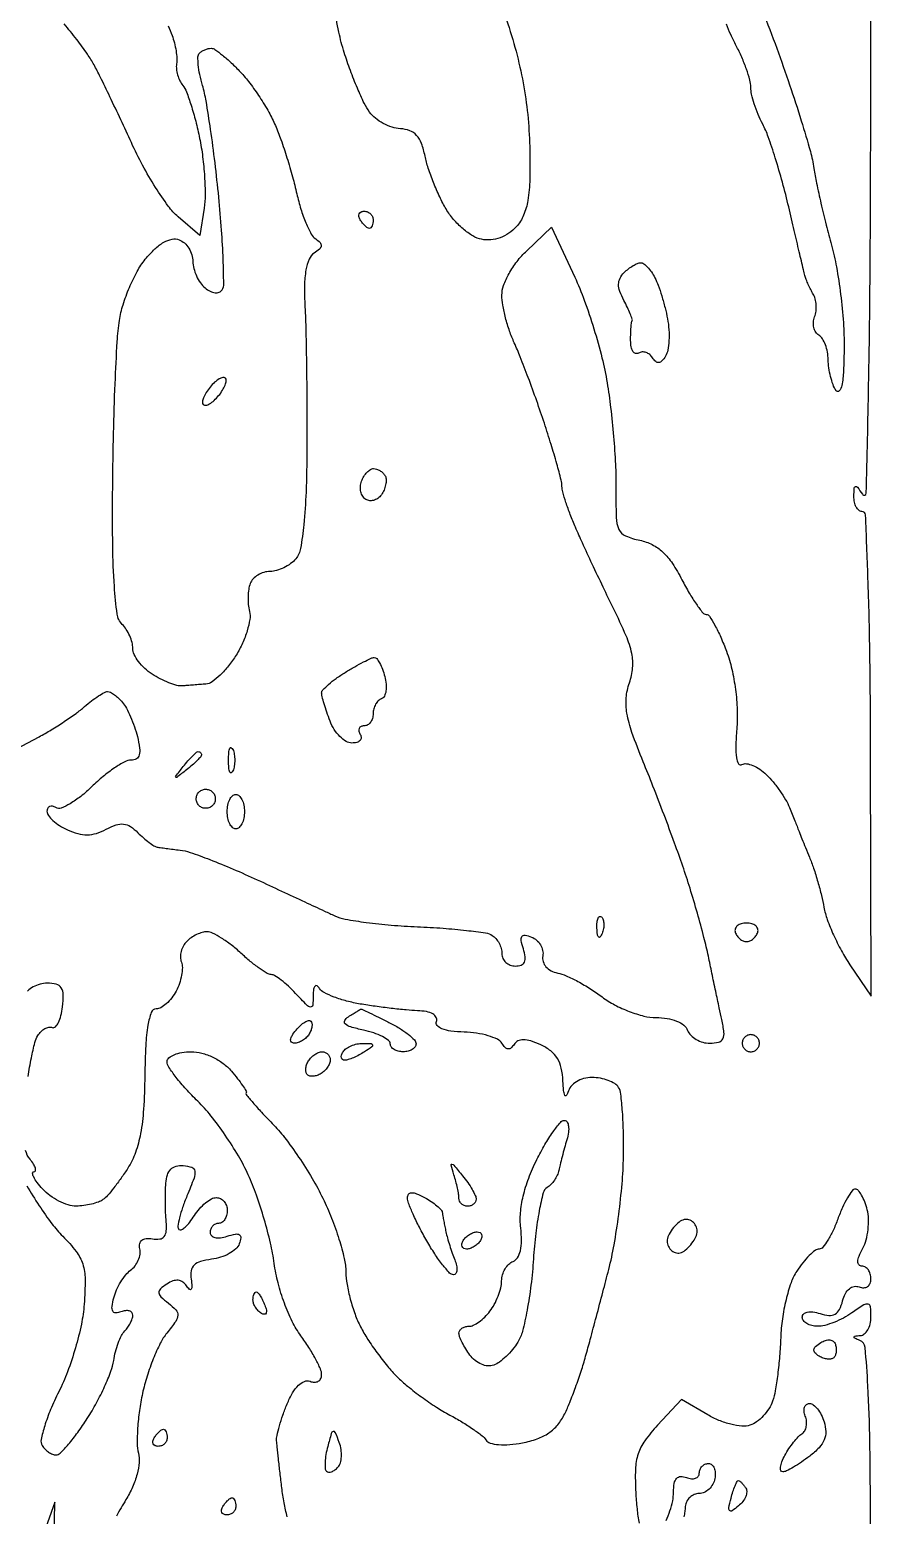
# Model space of a CAD drawing. Extents: x 0 to 102, y 0 to 135.
# Drawn here: x 93.23 to 101.52, y 96.1 to 110.76 of the extents above; entities that cross this region are included whole.
import ezdxf

# ---------------------------------------------------------------- set-up
doc = ezdxf.new("R2010")
doc.units = 0
doc.header["$MEASUREMENT"] = 0

msp = doc.modelspace()

# ---------------------------------------------------------------- linework, layer by layer
for points in [[(30.835569, 68.0607, 0.000004), (30.856286, 64.932268, 0.000002), (30.883525, 60.825814, 0.000002), (30.912326, 56.488502, 0.000002), (30.938318, 52.5789, -0.000116)], [(93.041144, 103.632048), (93.320549, 103.781574, 0.013496), (93.439892, 103.849647, 0.010142), (93.567515, 103.930666, 0.010272), (93.684528, 104.011835, 0.023123), (93.768929, 104.07915, -0.015755), (93.837898, 104.135839, -0.019774), (93.90539, 104.18371, -0.018302), (93.964007, 104.218909, -0.126719), (93.996193, 104.2272, -0.122531), (94.024524, 104.220152, -0.034974), (94.063256, 104.195997, -0.032956), (94.104606, 104.161631, -0.0297), (94.14264, 104.120977, -0.05181), (94.180547, 104.064262, -0.019323), (94.222019, 103.977755, -0.018903), (94.260288, 103.879258, -0.021723), (94.28907, 103.782577, -0.024545), (94.311406, 103.670564, -0.102265), (94.307568, 103.602198, -0.195844), (94.279254, 103.564695, -0.135142), (94.227332, 103.5504, 0.124475), (94.164541, 103.534522, 0.024479), (94.064231, 103.473806, 0.02458), (93.951531, 103.389474, 0.020644), (93.840622, 103.289653, -0.025209), (93.732071, 103.193731, -0.03646), (93.626486, 103.121433, -0.040157), (93.53679, 103.078409, -0.23429), (93.486162, 103.083146, 0.080844), (93.452621, 103.097021, 0.159199), (93.42418, 103.094602, 0.183556), (93.405295, 103.07652, 0.111473), (93.3984, 103.045979, 0.161248), (93.412118, 103.004548, 0.048171), (93.457385, 102.954548, 0.042791), (93.522347, 102.90483, 0.035062), (93.599199, 102.863083, 0.041883), (93.703173, 102.825857, 0.06896), (93.795706, 102.814474, 0.071241), (93.885709, 102.828773, 0.047938), (93.981896, 102.868942, -0.038752), (94.080075, 102.912073, -0.111318), (94.153585, 102.920545, -0.12061), (94.220082, 102.896494, -0.049615), (94.29474, 102.835345, 0.016245), (94.349083, 102.784423, 0.018828), (94.404084, 102.739694, 0.018166), (94.452996, 102.705596, 0.096943), (94.483093, 102.693603, 0.011573), (94.515526, 102.688277, 0.002329), (94.573478, 102.680408, 0.002459), (94.641005, 102.671897, 0.002295), (94.710174, 102.663846, -0.056224), (94.808786, 102.64142, -0.008015), (95.003826, 102.569788, -0.009033), (95.232582, 102.476807, -0.007593), (95.471574, 102.370275, -0.00012), (95.710699, 102.259231, -0.000137), (95.939875, 102.152664, -0.000124), (96.134548, 102.062018, -0.00076), (96.234855, 102.015096, 0.065983), (96.33857, 101.982182, 0.01108), (96.545022, 101.95027, 0.011961), (96.790919, 101.92379, 0.010365), (97.049838, 101.907554, -0.007814), (97.303172, 101.892965, -0.010503), (97.53201, 101.871354, -0.00785), (97.721354, 101.846434, -0.102105), (97.787734, 101.822198, -0.080443), (97.823885, 101.790865, -0.053427), (97.854451, 101.745154, -0.052465), (97.875201, 101.692868, -0.068348), (97.8822, 101.641907, 0.107965), (97.892361, 101.595397, 0.099627), (97.921152, 101.55581, 0.095614), (97.964178, 101.529267, 0.090775), (98.014801, 101.52, 0.088594), (98.071873, 101.530192, 0.197245), (98.103796, 101.559514, 0.144935), (98.111533, 101.610538, 0.042515), (98.093869, 101.688668, -0.026113), (98.07205, 101.772329, -0.203716), (98.079842, 101.81096, -0.293858), (98.110107, 101.823692, -0.048285), (98.174266, 101.805942, -0.088503), (98.22372, 101.776099, -0.078638), (98.262201, 101.729884, -0.079886), (98.284082, 101.674774, -0.096374), (98.285548, 101.619191, 0.114838), (98.289078, 101.563141, 0.106698), (98.316909, 101.512696, 0.094618), (98.366509, 101.473772, 0.071374), (98.4321, 101.450998, -0.05677), (98.51531, 101.424792, -0.018681), (98.630706, 101.368211, -0.018336), (98.755082, 101.295354, -0.019772), (98.870605, 101.215281, 0.039605), (98.9934, 101.137183, 0.03066), (99.137806, 101.071653, 0.031448), (99.281751, 101.026837, 0.05981), (99.40201, 101.0124, -0.040535), (99.510785, 101.003567, -0.056459), (99.604714, 100.97708, -0.068214), (99.674941, 100.93651, -0.136923), (99.712806, 100.8855, 0.103396), (99.744081, 100.836972, 0.066728), (99.797139, 100.795877, 0.062922), (99.86288, 100.768076, 0.068708), (99.931514, 100.7586, 0.059809), (100.017783, 100.768956, 0.218489), (100.059936, 100.802296, 0.148698), (100.071332, 100.866308, 0.024622), (100.050104, 100.99125, -0.001499), (100.02478, 101.107483, -0.000558), (99.989851, 101.271027, -0.000553), (99.952162, 101.449437, -0.000668), (99.917194, 101.616983, 0.012218), (99.873931, 101.802719, 0.005784), (99.809557, 102.040067, 0.005728), (99.736448, 102.286975, 0.008064), (99.665202, 102.505283, 0.004971), (99.584108, 102.73342, 0.002699), (99.480145, 103.012268, 0.002688), (99.371305, 103.294854, 0.004253), (99.274649, 103.535779, -0.011916), (99.164381, 103.823313, -0.042506), (99.114251, 104.013741, -0.064091), (99.107531, 104.164859, -0.063048), (99.139165, 104.313641, 0.061756), (99.171017, 104.461574, 0.074992), (99.162381, 104.602992, 0.049133), (99.106756, 104.777317, 0.012477), (98.982249, 105.047362, -0.00262), (98.880036, 105.25803, -0.002126), (98.77258, 105.484963, -0.002147), (98.675309, 105.695011, -0.005576), (98.607584, 105.847386, -0.010265), (98.556593, 105.972657, -0.011993), (98.513523, 106.093628, -0.011005), (98.481952, 106.197132, -0.068618), (98.4744, 106.251904, 0.063284), (98.466606, 106.313237, 0.004871), (98.423407, 106.473982, 0.006614), (98.367294, 106.66515, 0.004997), (98.300807, 106.873619, 0.005152), (98.225362, 107.094582, 0.004542), (98.142221, 107.323473, 0.004566), (98.063493, 107.5285, 0.013751), (98.004707, 107.666286, -0.02475), (97.957798, 107.783299, -0.019283), (97.918187, 107.914497, -0.019661), (97.890762, 108.039875, -0.044035), (97.8822, 108.136908, -0.088264), (97.899238, 108.232674, -0.039189), (97.952966, 108.349676, -0.036732), (98.031815, 108.469436, -0.037801), (98.126652, 108.575144), (98.371104, 108.809344), (98.60012, 108.316022, -0.021673), (98.694452, 108.087371, -0.012648), (98.788498, 107.80608, -0.012632), (98.868557, 107.519148, -0.020855), (98.91981, 107.2728, -0.012001), (98.95424, 107.02746, -0.007921), (98.982553, 106.744067, -0.007973), (99.001332, 106.467479, -0.015272), (99.006071, 106.245059, 0.009299), (99.008873, 105.945543, 0.098941), (99.035958, 105.827311, 0.188107), (99.101653, 105.762776, 0.051853), (99.242511, 105.719048, -0.069143), (99.363611, 105.676828, -0.070132), (99.467963, 105.603339, -0.057597), (99.56316, 105.490805, -0.028838), (99.657403, 105.329738, 0.014041), (99.728777, 105.199034, 0.020645), (99.799302, 105.088809, 0.016715), (99.862421, 105.004719, 0.227158), (99.896071, 104.9886, -0.25456), (99.927914, 104.971265, -0.018121), (99.981404, 104.881521, -0.021998), (100.03935, 104.763756, -0.014588), (100.095806, 104.624076, -0.032147), (100.148286, 104.448632, -0.023698), (100.184401, 104.249033, -0.023555), (100.201668, 104.045196, -0.030139), (100.197364, 103.856886, 0.014067), (100.188066, 103.687952, 0.043062), (100.19485, 103.573544, 0.098901), (100.215863, 103.514599, 0.418309), (100.248615, 103.506626, -0.175007), (100.292362, 103.515816, -0.06332), (100.354547, 103.49888, -0.05314), (100.42392, 103.461111, -0.041643), (100.49016, 103.406666, -0.027557), (100.555279, 103.335987, -0.018967), (100.621336, 103.249355, -0.01917), (100.678701, 103.160871, -0.036555), (100.716599, 103.0851, -0.001397), (100.744336, 103.017216, -0.001677), (100.770045, 102.953177, -0.001435), (100.79137, 102.899084, -0.011159), (100.800682, 102.8736, 0.012812), (100.810766, 102.846286, 0.000999), (100.839702, 102.774107, 0.001363), (100.87463, 102.688157, 0.001041), (100.913299, 102.594301, -0.017438), (100.954226, 102.484911, -0.010159), (100.996014, 102.35116, -0.010149), (101.03247, 102.215329, -0.016884), (101.056956, 102.099394, 0.043068), (101.089123, 101.978703, 0.019349), (101.150826, 101.826539, 0.018988), (101.228851, 101.669809, 0.024516), (101.31271, 101.532693), (101.523027, 101.2239), (101.517026, 103.61385, 0.002662), (101.509344, 104.594241, 0.005714), (101.490755, 105.350113, 0.001528), (101.466536, 105.969647, 0.401928), (101.430913, 106.0038, -0.179656), (101.40044, 106.015114, -0.092903), (101.374714, 106.04729, -0.072486), (101.357522, 106.095204, -0.052178), (101.352095, 106.15185, -0.011938), (101.354798, 106.234666, -0.327416), (101.367881, 106.250539, -0.309569), (101.387733, 106.243253, -0.011213), (101.4354, 106.173, 0.73846), (101.474377, 106.184001, 0.001193), (101.496801, 107.242855, 0.003415), (101.513347, 108.626521, 0.001211), (101.518705, 110.606462, 0.000494), (101.516623, 113.562432, 0.008424)], [(31.042661, 24.1956, 0.000001), (31.037549, 23.023692, 0.000001), (31.032419, 21.846099, 0.000001), (31.02793, 20.814404, 0.000005)], [(97.927037, 110.8531, -0.01837), (98.021665, 110.542372, -0.019337), (98.091413, 110.230779, -0.019552), (98.136258, 109.918082, -0.019781), (98.156317, 109.604048, -0.010565), (98.157324, 109.279793, -0.036707), (98.138203, 109.071189, -0.057942), (98.096175, 108.925329, -0.085021), (98.024753, 108.812897, -0.058073), (97.95035, 108.747743, -0.063408), (97.86504, 108.703703, -0.065506), (97.773959, 108.683423, -0.069396), (97.682568, 108.688025, -0.088829), (97.596588, 108.720986, -0.041021), (97.499137, 108.791335, -0.038922), (97.406112, 108.884299, -0.043618), (97.332484, 108.98727, -0.023232), (97.269355, 109.106454, -0.015387), (97.207633, 109.248511, -0.0155), (97.156092, 109.390537, -0.028881), (97.124703, 109.508832, 0.037521), (97.089374, 109.633271, 0.096099), (97.041175, 109.713089, 0.119517), (96.973882, 109.758933, 0.077373), (96.881213, 109.778267, -0.066407), (96.800013, 109.793368, -0.045053), (96.713502, 109.830612, -0.045017), (96.634965, 109.882806, -0.06582), (96.577671, 109.942748, -0.045511), (96.525227, 110.030155, -0.01194), (96.457709, 110.179112, -0.012026), (96.388674, 110.353142, -0.012058), (96.328152, 110.530136, -0.024358), (96.275171, 110.732011, -0.013384), (96.229125, 110.983364, -0.013315)], [(100.451507, 110.943313, -0.006094), (100.591704, 110.5722, -0.005778), (100.718652, 110.210399, -0.0064), (100.832787, 109.857859, -0.005974), (100.922667, 109.554844, -0.032641), (100.958472, 109.3878, 0.014003), (100.984025, 109.242339, 0.005498), (101.027047, 109.043319, 0.005437), (101.078304, 108.829013, 0.006753), (101.130825, 108.630897, -0.024372), (101.179966, 108.415112, -0.013041), (101.220589, 108.144683, -0.012955), (101.247746, 107.865904, -0.019721), (101.25547, 107.622783, -0.009051), (101.249451, 107.389305, -0.035317), (101.232965, 107.245932, -0.135705), (101.206958, 107.192754, -0.499399), (101.17543, 107.195286, -0.052909), (101.146231, 107.25443, -0.026331), (101.121488, 107.334353, -0.0258), (101.104343, 107.420712, -0.034365), (101.098295, 107.500457, 0.044257), (101.091111, 107.575505, 0.044845), (101.070835, 107.647772, 0.048841), (101.041405, 107.707058, 0.115219), (101.006633, 107.741665, -0.116414), (100.975773, 107.772521, -0.08181), (100.957011, 107.818114, -0.075201), (100.952917, 107.871157, -0.073459), (100.964607, 107.923492, 0.059907), (100.978573, 107.978943, 0.04629), (100.980728, 108.041285, 0.047466), (100.971561, 108.100802, 0.077928), (100.951603, 108.147584, -0.019362), (100.926552, 108.191333, -0.014108), (100.902013, 108.24173, -0.014293), (100.881433, 108.290912, -0.030206), (100.868931, 108.3303, -0.003557), (100.854926, 108.38757, -0.000204), (100.813183, 108.564008, -0.000311), (100.763708, 108.774096, -0.000228), (100.709101, 109.0071, 0.009265), (100.64745, 109.250292, 0.009234), (100.576768, 109.491304, 0.009114), (100.507333, 109.69946, 0.035486), (100.453099, 109.823853, -0.022347), (100.408122, 109.92004, -0.02007), (100.370115, 110.023333, -0.020546), (100.343558, 110.118787, -0.057631), (100.3356, 110.187604, 0.065678), (100.326177, 110.25903, 0.019028), (100.293214, 110.365445, 0.01878), (100.246537, 110.48368, 0.019028), (100.191306, 110.597551, -0.016036), (100.137584, 110.706644, -0.020477), (100.095545, 110.810516, -0.018862)], [(94.593041, 110.792782, -0.013805), (94.630967, 110.6991, -0.027137), (94.653772, 110.626101, -0.022794), (94.670112, 110.546695, -0.023407), (94.678331, 110.472669, -0.056902), (94.675593, 110.417874, 0.069328), (94.674331, 110.367714, 0.042317), (94.685994, 110.309535, 0.041629), (94.707758, 110.252689, 0.056976), (94.736969, 110.206374, -0.079039), (94.773013, 110.14324, -0.013422), (94.818625, 110.011864, -0.014364), (94.864027, 109.853141, -0.012351), (94.902794, 109.6839, -0.01884), (94.932611, 109.502374, -0.015458), (94.951099, 109.30671, -0.015736), (94.956864, 109.12567, -0.039309), (94.946533, 108.99385), (94.904315, 108.7268), (94.692304, 108.90925, -0.05739), (94.59407, 109.015643, -0.016886), (94.468967, 109.199638, -0.016716), (94.341225, 109.417696, -0.01724), (94.229728, 109.6416, 0.002398), (94.125219, 109.868075, 0.002388), (94.018409, 110.093831, 0.002338), (93.923216, 110.29021, 0.009382), (93.862202, 110.408909, 0.02954), (93.79694, 110.514728, 0.010375), (93.691378, 110.658767, 0.01026), (93.568476, 110.812719, 0.011834)], [(95.767108, 96.086583, -0.018101), (95.735679, 96.226829, -0.01622), (95.71313, 96.374199, -0.00102), (95.695781, 96.521365, -0.001197), (95.679952, 96.66096, -0.001052), (95.667104, 96.778996, -0.007394), (95.661819, 96.836588, -0.073777), (95.665602, 96.890131, -0.014724), (95.689124, 96.983303, -0.015278), (95.723323, 97.091072, -0.013715), (95.765191, 97.20055, -0.032725), (95.818922, 97.309511, -0.066776), (95.877054, 97.384894, -0.099086), (95.935502, 97.423439, -0.190218), (95.990791, 97.423967, 0.086104), (96.034628, 97.415326, 0.133214), (96.071875, 97.424521, 0.149332), (96.096582, 97.450132, 0.118286), (96.1056, 97.487719, 0.103225), (96.093416, 97.546109, 0.019215), (96.045522, 97.64529, 0.019857), (95.979376, 97.758702, 0.016983), (95.901079, 97.87274, -0.044813), (95.815678, 98.01327, -0.025951), (95.737803, 98.195121, -0.025148), (95.675757, 98.393981, -0.029815), (95.638102, 98.587126, 0.024351), (95.601595, 98.785921, 0.013644), (95.538976, 99.023608, 0.013589), (95.462435, 99.260869, 0.021499), (95.382738, 99.459118, 0.026396), (95.285416, 99.646972, 0.01745), (95.155102, 99.852227, 0.017578), (95.014046, 100.043379, 0.032295), (94.884315, 100.186765, -0.015355), (94.768848, 100.306009, -0.02013), (94.67137, 100.422128, -0.018064), (94.599002, 100.523076, -0.147517), (94.5828, 100.576796, -0.221148), (94.600101, 100.614, -0.077155), (94.651831, 100.645446, -0.058668), (94.727815, 100.666885, -0.039471), (94.817798, 100.674, -0.062725), (94.923681, 100.660665, -0.048928), (95.032764, 100.62105, -0.048214), (95.133785, 100.560154, -0.056024), (95.21578, 100.48365, -0.0108), (95.276908, 100.409055, -0.017324), (95.325396, 100.342588, -0.011475), (95.36123, 100.287008, -0.320768), (95.360071, 100.27074, 0.358597), (95.360017, 100.254138, 0.005147), (95.428051, 100.17265, 0.011418), (95.513128, 100.077352, 0.006949), (95.61774, 99.968497, -0.031169), (95.739595, 99.828748, -0.015052), (95.878499, 99.636094, -0.014863), (96.011698, 99.425914, -0.020646), (96.117352, 99.229657, -0.019623), (96.20307, 99.034214, -0.017923), (96.276062, 98.826706, -0.018263), (96.327809, 98.636683, -0.054088), (96.34414, 98.502683, 0.040177), (96.35561, 98.380397, 0.021953), (96.388169, 98.233227, 0.021747), (96.434636, 98.085684, 0.032174), (96.489056, 97.96147, 0.024118), (96.558916, 97.840993, 0.0144), (96.652818, 97.704471, 0.0144), (96.754418, 97.573588, 0.024129), (96.848012, 97.470497, 0.025189), (96.953079, 97.375515, 0.013792), (97.090552, 97.269462, 0.013716), (97.236446, 97.169206, 0.021239), (97.368145, 97.091658, -0.013222), (97.487952, 97.023673, -0.015475), (97.597741, 96.952753, -0.014503), (97.686313, 96.887701, -0.085605), (97.724886, 96.845245, 0.18628), (97.766228, 96.814737, 0.047511), (97.84974, 96.800191, 0.03998), (97.958861, 96.800455, 0.025783), (98.084225, 96.817341, 0.039236), (98.230352, 96.856821, 0.064783), (98.344092, 96.91484, 0.070821), (98.432236, 96.995726, 0.057943), (98.501454, 97.103444, 0.018353), (98.551098, 97.215001, 0.008299), (98.608282, 97.364479, 0.008204), (98.663485, 97.524399, 0.011112), (98.707741, 97.6707, 0.002027), (98.753196, 97.836571, 0.00083), (98.813627, 98.062142, 0.000821), (98.877724, 98.304597, 0.001051), (98.935908, 98.528068, 0.019796), (98.988078, 98.769258, 0.010883), (99.033714, 99.067841, 0.010834), (99.066902, 99.37327, 0.017027), (99.080756, 99.636832, 0.009652), (99.080561, 99.869783, 0.01275), (99.070877, 100.081807, 0.010176), (99.054812, 100.256909, 0.110885), (99.031831, 100.323415, 0.116711), (98.994646, 100.360559, 0.049108), (98.930746, 100.391769, 0.045006), (98.85277, 100.413036, 0.044105), (98.77171, 100.4202, 0.061738), (98.688018, 100.409827, 0.077147), (98.616019, 100.379332, 0.086113), (98.562619, 100.331887, 0.10462), (98.532717, 100.27215, -0.110078), (98.517322, 100.242206, -0.560348), (98.50251, 100.244367, -0.078017), (98.490291, 100.29248, -0.013865), (98.484214, 100.38547, 0.044548), (98.467987, 100.512994, 0.083695), (98.429317, 100.609084, 0.090039), (98.363585, 100.682653, 0.058687), (98.265921, 100.74183, 0.027015), (98.16673, 100.780704, 0.075718), (98.093356, 100.793174, 0.119389), (98.039843, 100.781182, 0.140697), (98.001546, 100.746378, -0.071433), (97.972722, 100.711891, -0.209593), (97.943969, 100.702401, -0.180506), (97.91438, 100.716753, -0.052162), (97.882803, 100.757624, 0.145385), (97.83817, 100.797445, 0.037913), (97.747394, 100.832022, 0.035253), (97.633317, 100.857254, 0.029723), (97.510089, 100.868097, -0.023034), (97.380319, 100.877769, -0.062992), (97.29128, 100.900151, -0.123371), (97.244756, 100.933197, -0.275173), (97.237652, 100.974421, 0.22119), (97.234936, 101.01374, 0.139781), (97.201947, 101.046947, 0.082005), (97.138212, 101.070017, 0.037367), (97.049891, 101.079678, -0.014506), (96.939971, 101.086642, -0.005965), (96.791445, 101.102174, -0.005896), (96.63235, 101.122638, -0.007529), (96.4863, 101.145424, -0.022199), (96.352191, 101.174601, -0.02649), (96.229047, 101.214262, -0.026765), (96.130713, 101.257947, -0.130482), (96.085745, 101.298277, 0.091702), (96.060386, 101.324793, 0.380222), (96.040139, 101.322723, 0.157424), (96.026281, 101.292502, 0.027447), (96.022295, 101.229098, -0.021738), (96.017329, 101.132504, -0.421927), (95.996259, 101.115554, -0.17066), (95.959783, 101.133588, -0.005886), (95.848504, 101.250248, 0.018405), (95.777407, 101.321142, 0.023246), (95.706425, 101.381012, 0.022271), (95.643842, 101.42472, 0.142229), (95.607058, 101.4354, -0.139572), (95.568114, 101.446487, -0.015964), (95.491324, 101.497528, -0.018282), (95.40233, 101.565903, -0.013934), (95.309895, 101.6469, 0.021118), (95.214776, 101.727864, 0.024561), (95.117694, 101.796272, 0.024643), (95.031088, 101.845337, 0.117073), (94.976061, 101.8584, 0.071868), (94.928731, 101.851562, 0.038788), (94.873587, 101.83052, 0.03767), (94.819631, 101.799817, 0.048221), (94.775531, 101.763491, 0.072702), (94.742389, 101.719001, 0.060905), (94.720899, 101.664155, 0.062883), (94.71374, 101.607719, 0.092005), (94.722826, 101.558602, -0.096538), (94.732419, 101.504, -0.040284), (94.724992, 101.429284, -0.037916), (94.703823, 101.348207, -0.040073), (94.670938, 101.272811, -0.041857), (94.627338, 101.205541, -0.045766), (94.574296, 101.148627, -0.050825), (94.520175, 101.109367, -0.132117), (94.474073, 101.09694, 0.317673), (94.426365, 101.063185, 0.04318), (94.393905, 100.937917, 0.029301), (94.372061, 100.737666, 0.009188), (94.362497, 100.436008, -0.012305), (94.350032, 100.107515, -0.029844), (94.320458, 99.866721, -0.040044), (94.270589, 99.680698, -0.056462), (94.195251, 99.526618, -0.0121), (94.128241, 99.426918, -0.012946), (94.057926, 99.332844, -0.012584), (93.993524, 99.255276, -0.057548), (93.950254, 99.215945, -0.06912), (93.904705, 99.191956, -0.027678), (93.837062, 99.171668, -0.026745), (93.760669, 99.157564, -0.030455), (93.686462, 99.152495, -0.077497), (93.607465, 99.164223, -0.042065), (93.516307, 99.201283, -0.040649), (93.42777, 99.255745, -0.050669), (93.3561, 99.3204, -0.020177), (93.301876, 99.385406, -0.044601), (93.267276, 99.439898, -0.090703), (93.256368, 99.475712, -0.448239), (93.268747, 99.4896, 0.320047), (93.284304, 99.500695, 0.157708), (93.284789, 99.52624, 0.070087), (93.266185, 99.566401, 0.029751), (93.231, 99.614331, -0.110398), (93.187596, 99.699186, -0.044643)], [(93.211656, 100.43026, -0.011972), (93.244846, 100.613738, -0.010609), (93.279545, 100.765961, -0.077212), (93.3086, 100.834786, -0.059191), (93.339596, 100.873764, -0.067913), (93.37758, 100.902348, -0.078527), (93.41646, 100.916663, -0.140186), (93.450159, 100.913876, 0.293534), (93.480885, 100.920423, 0.081946), (93.511091, 100.962176, 0.055354), (93.536387, 101.031013, 0.031764), (93.552069, 101.11815, 0.03055), (93.55854, 101.239027, 0.14276), (93.538732, 101.305115, 0.189609), (93.49029, 101.339786, 0.06169), (93.401364, 101.3508, 0.065949), (93.329876, 101.34133, 0.062054), (93.261718, 101.313523, 0.066494), (93.207003, 101.272435, 0.107282)], [(93.199613, 99.353663, 0.015291), (93.321092, 99.156381, 0.01554), (93.446204, 98.978733, 0.035198), (93.55393, 98.85467, -0.031854), (93.685652, 98.705003, -0.08853), (93.750281, 98.581295, -0.07552), (93.773529, 98.431599, -0.018933), (93.764971, 98.183921, -0.033797), (93.737332, 97.987747, -0.018725), (93.678659, 97.753058, -0.018567), (93.600834, 97.517866, -0.02755), (93.513988, 97.319016, 0.017657), (93.433931, 97.145167, 0.024415), (93.375473, 96.983728, 0.022535), (93.340826, 96.850012, 0.19285), (93.351239, 96.790266, 0.055337), (93.378924, 96.754896, 0.049526), (93.414672, 96.724962, 0.052542), (93.452682, 96.704532, 0.097352), (93.486932, 96.6978, 0.200849), (93.529056, 96.715432, 0.017174), (93.609978, 96.803418, 0.020582), (93.701675, 96.919612, 0.014446), (93.795513, 97.05735, 0.018335), (93.885776, 97.210526, 0.017116), (93.966802, 97.37341, 0.017385), (94.028729, 97.522954, 0.054233), (94.055596, 97.6284, -0.027988), (94.072941, 97.715266, -0.026418), (94.100134, 97.801381, -0.027395), (94.132417, 97.874956, -0.077892), (94.165022, 97.92027, 0.041992), (94.195399, 97.956685, 0.035883), (94.221083, 97.999571, 0.03745), (94.23876, 98.042213, 0.079699), (94.2444, 98.077371, 0.18189), (94.234826, 98.102818, 0.147848), (94.209936, 98.118338, 0.101263), (94.171997, 98.120698, 0.056736), (94.127075, 98.109081, -0.086981), (94.075474, 98.099003, -0.288662), (94.047163, 98.116077, -0.153903), (94.039777, 98.161654, -0.026848), (94.057156, 98.24808, -0.041779), (94.08398, 98.324975, -0.032003), (94.125355, 98.403845, -0.032815), (94.174026, 98.47308, -0.063429), (94.222753, 98.519932, 0.07114), (94.265924, 98.562736, 0.060331), (94.298259, 98.618291, 0.06258), (94.315419, 98.677609, 0.093395), (94.313823, 98.731432, -0.097676), (94.312755, 98.781846, -0.185123), (94.33333, 98.816195, -0.150173), (94.375665, 98.832465, -0.059243), (94.438675, 98.82934, 0.073339), (94.509905, 98.827809, 0.195644), (94.553399, 98.852214, 0.151397), (94.574281, 98.905649, 0.039878), (94.573567, 98.99854, -0.011942), (94.567966, 99.086616, -0.007326), (94.565368, 99.190601, -0.007343), (94.565817, 99.29365, -0.012981), (94.569643, 99.378592, -0.059387), (94.585148, 99.459392, -0.118142), (94.618646, 99.514843, -0.132695), (94.670599, 99.545166, -0.085121), (94.740522, 99.551804, -0.061467), (94.825694, 99.534719, -0.289234), (94.855913, 99.497877, -0.121134), (94.847702, 99.428168, -0.009361), (94.777866, 99.251817, 0.016217), (94.734752, 99.138427, 0.023916), (94.705009, 99.036183, 0.021016), (94.688762, 98.953157, 0.238529), (94.698882, 98.922318, 0.328293), (94.72249, 98.918726, 0.061567), (94.760668, 98.945206, 0.044949), (94.805623, 98.99331, 0.025878), (94.851089, 99.058362, -0.039592), (94.901362, 99.126254, -0.042437), (94.960648, 99.183678, -0.046511), (95.019766, 99.223402, -0.125327), (95.06845, 99.2358, -0.11835), (95.109091, 99.226044, -0.100623), (95.143701, 99.198523, -0.092478), (95.16694, 99.157366, -0.082583), (95.175, 99.1089, -0.064853), (95.168681, 99.060386, -0.082425), (95.150149, 99.019277, -0.098894), (95.122663, 98.991777, -0.148195), (95.0904, 98.982, 0.105903), (95.058121, 98.975086, 0.09931), (95.030651, 98.955474, 0.096189), (95.012237, 98.92617, 0.092573), (95.0058, 98.891699, 0.206557), (95.019148, 98.860767, 0.136181), (95.053916, 98.84243, 0.08645), (95.107995, 98.840149, 0.044284), (95.174468, 98.854931, -0.026599), (95.25644, 98.876224, -0.190852), (95.295933, 98.869192, -0.29769), (95.309535, 98.840206, -0.056682), (95.294208, 98.78096, -0.119271), (95.259195, 98.730201, -0.054884), (95.193415, 98.68325, -0.049934), (95.109673, 98.646809, -0.048919), (95.01979, 98.627378, 0.038202), (94.91108, 98.606301, 0.126558), (94.848319, 98.570396, 0.162239), (94.819439, 98.51461, 0.075354), (94.818978, 98.4321, -0.017106), (94.826819, 98.361504, -0.165688), (94.819413, 98.33274, -0.468674), (94.802752, 98.330834, -0.052215), (94.774445, 98.364184, 0.087405), (94.736088, 98.40344, 0.131285), (94.691544, 98.420285, 0.114278), (94.639911, 98.413686, 0.05648), (94.580567, 98.383727, 0.037), (94.516615, 98.334672, 0.233199), (94.501652, 98.297671, 0.18873), (94.520663, 98.25801, 0.02383), (94.594512, 98.195417, -0.040355), (94.669134, 98.127812, -0.203373), (94.688152, 98.076152, -0.142107), (94.667219, 98.015205, -0.016874), (94.580163, 97.899952, 0.053984), (94.515324, 97.799413, 0.020445), (94.446479, 97.64691, 0.019969), (94.384531, 97.473569, 0.023013), (94.339861, 97.303791, 0.017991), (94.309901, 97.134622, 0.017794), (94.292048, 96.963113, 0.017972), (94.287186, 96.812172, 0.063093), (94.299744, 96.715937, -0.088105), (94.307068, 96.624615, -0.04168), (94.285954, 96.507954, -0.037918), (94.241279, 96.380914, -0.033909), (94.176504, 96.257023, 0.014089), (94.082074, 96.092616, 0.098634)], [(101.516505, 95.925905, 0.002745), (101.509484, 96.822214, 0.010615), (101.490274, 97.377962, 0.008535), (101.462622, 97.756858, 0.280806), (101.410322, 97.82748, -0.012588), (101.360737, 97.849092, -0.313771), (101.353642, 97.861299, -0.356433), (101.362794, 97.870807, -0.014144), (101.41425, 97.875521, 0.156216), (101.454617, 97.891318, 0.089822), (101.488936, 97.93135, 0.07411), (101.512133, 97.989159, 0.058478), (101.52, 98.056197, 0.023637), (101.515167, 98.158373, 0.324461), (101.492003, 98.184676, 0.200234), (101.449508, 98.177209, 0.010455), (101.331976, 98.098497, -0.032678), (101.24895, 98.048085, -0.027309), (101.155011, 98.005486, -0.028182), (101.064511, 97.976018, -0.0647), (100.993576, 97.9668, -0.058131), (100.936063, 97.973509, -0.077285), (100.887373, 97.993326, -0.096039), (100.854749, 98.022656, -0.163182), (100.8432, 98.057101, -0.209076), (100.856886, 98.088399, -0.138548), (100.892351, 98.10646, -0.0851), (100.94823, 98.107907, -0.04088), (101.018337, 98.091816, 0.053835), (101.105933, 98.074081, 0.152972), (101.166144, 98.087002, 0.150029), (101.208938, 98.132209, 0.051135), (101.240955, 98.2178, -0.055793), (101.268199, 98.288618, -0.098674), (101.307196, 98.337296, -0.128804), (101.354008, 98.359475, -0.139053), (101.404218, 98.35494, 0.096249), (101.449252, 98.347001, 0.147594), (101.486704, 98.359017, 0.147343), (101.511299, 98.389766, 0.095813), (101.52, 98.434755, 0.068753), (101.513439, 98.482243, 0.085056), (101.494274, 98.522503, 0.099892), (101.46582, 98.549423, 0.140555), (101.432423, 98.559, -0.208453), (101.402265, 98.572145, -0.199941), (101.390673, 98.603503, -0.087991), (101.402574, 98.657708, -0.024939), (101.439617, 98.73608, 0.057999), (101.472202, 98.818734, 0.036382), (101.491536, 98.920956, 0.036194), (101.495928, 99.025862, 0.053899), (101.483282, 99.11678, 0.028645), (101.458888, 99.194758, 0.040383), (101.427803, 99.260587, 0.046163), (101.395, 99.307108, 0.219523), (101.366183, 99.3204, 0.239338), (101.334608, 99.304367, 0.025554), (101.288124, 99.233421, 0.027052), (101.238937, 99.137739, 0.018445), (101.193119, 99.0243, -0.021569), (101.146483, 98.91088, -0.030853), (101.09483, 98.815179, -0.031362), (101.045132, 98.745464, -0.225925), (101.008874, 98.7282, 0.166724), (100.970254, 98.714954, 0.030062), (100.912357, 98.66408, 0.029507), (100.849092, 98.593496, 0.022938), (100.788677, 98.509919, 0.061009), (100.732107, 98.395212, 0.024789), (100.68277, 98.227892, 0.023905), (100.646586, 98.039105, 0.026566), (100.630194, 97.854269, -0.011625), (100.619567, 97.673065, -0.011201), (100.600446, 97.490285, -0.01119), (100.576399, 97.330104, -0.039507), (100.550633, 97.229352, -0.059411), (100.514351, 97.153861, -0.046647), (100.458639, 97.082067, -0.047992), (100.393072, 97.02436, -0.07979), (100.327477, 96.991322, -0.098447), (100.248425, 96.982505, -0.038504), (100.139566, 97.000314, -0.036237), (100.021329, 97.038393, -0.037405), (99.911134, 97.092823), (99.653846, 97.244807), (99.416087, 96.990405, 0.032111), (99.290963, 96.837994, 0.077612), (99.225349, 96.708273, 0.070034), (99.198774, 96.556665, 0.022524), (99.201372, 96.327794, 0.011728), (99.214203, 96.167438, 0.015866), (99.233776, 96.023366, 0.012827)], [(99.500179, 96.050737, 0.030461), (99.538955, 96.146337, 0.030617), (99.565513, 96.244895, 0.050542), (99.5742, 96.330614, -0.038443), (99.580893, 96.417544, -0.14315), (99.603934, 96.466733, -0.212134), (99.643515, 96.484899, -0.094941), (99.7011, 96.474594, 0.06502), (99.749652, 96.462889, 0.112257), (99.790723, 96.467712, 0.151946), (99.817742, 96.487915, 0.158089), (99.828, 96.519549, -0.095927), (99.834922, 96.555294, -0.097159), (99.854673, 96.58569, -0.098642), (99.884153, 96.60604, -0.102239), (99.918803, 96.6132, -0.17594), (99.951094, 96.601475, -0.119541), (99.974558, 96.56971, -0.089197), (99.985289, 96.521795, -0.058233), (99.981095, 96.46515, -0.077642), (99.960745, 96.408564, -0.076393), (99.924022, 96.360525, -0.081467), (99.877022, 96.328161, -0.110124), (99.826841, 96.316881, 0.097512), (99.77797, 96.307171, 0.089262), (99.73469, 96.279514, 0.088829), (99.703607, 96.238365, 0.095304), (99.689709, 96.189981, -0.008304), (99.684203, 96.13838, -0.008856), (99.677085, 96.088087, -0.008508)], [(93.466579, 95.6826), (93.474491, 96.2325), (93.311928, 95.7672, 0.000896)]]:
    msp.add_lwpolyline(points, format="xyb")
for points in [[(95.016476, 110.5722, -0.155193), (95.054051, 110.56025, -0.01632), (95.128461, 110.503859, -0.018964), (95.21437, 110.428654, -0.014116), (95.303507, 110.33955, -0.027718), (95.396914, 110.229087, -0.016598), (95.495889, 110.088472, -0.016595), (95.585369, 109.941518, -0.027581), (95.649552, 109.811516, -0.016633), (95.70397, 109.671291, -0.008424), (95.763571, 109.491488, -0.008358), (95.818923, 109.303613, -0.012335), (95.86064, 109.136854, 0.019937), (95.9006, 108.986839, 0.02402), (95.950377, 108.849723, 0.023707), (96.002398, 108.740265, 0.126766), (96.046769, 108.691988, -0.056753), (96.090017, 108.656386, -0.221255), (96.10106, 108.624478, -0.18632), (96.084317, 108.591578, -0.039765), (96.032388, 108.551924, 0.150519), (95.981821, 108.491807, 0.057381), (95.950615, 108.385643, 0.039946), (95.936604, 108.232791, 0.016121), (95.940939, 108.023174, -0.007595), (95.949904, 107.785684, -0.002254), (95.956456, 107.422381, -0.002261), (95.960131, 107.014041, -0.002439), (95.959972, 106.615839, -0.007408), (95.951491, 106.193819, -0.016511), (95.929691, 105.873401, -0.017647), (95.897512, 105.638664, -0.131041), (95.850712, 105.537189, -0.060809), (95.799793, 105.489121, -0.044021), (95.733099, 105.448492, -0.044598), (95.661676, 105.420787, -0.070338), (95.596692, 105.4116, 0.072737), (95.536024, 105.402727, 0.064015), (95.477519, 105.37672, 0.066864), (95.429928, 105.338261, 0.098108), (95.401338, 105.29286, 0.056237), (95.386614, 105.236156, 0.02912), (95.380502, 105.163113, 0.028536), (95.382943, 105.086417, 0.038397), (95.394394, 105.01791, -0.10066), (95.397687, 104.939057, -0.034263), (95.371714, 104.82682, -0.032438), (95.325185, 104.70349, -0.03209), (95.262951, 104.58675, -0.029397), (95.188428, 104.480736, -0.033922), (95.105201, 104.38946, -0.036184), (95.025389, 104.323408, -0.134977), (94.964743, 104.301225, -0.000745), (94.907973, 104.296625, -0.000503), (94.843178, 104.291538, -0.000506), (94.780502, 104.286744, -0.001007), (94.73085, 104.283098, -0.084932), (94.677426, 104.288359, -0.026099), (94.600249, 104.313918, -0.025281), (94.51539, 104.352073, -0.025225), (94.43475, 104.398623, -0.04447), (94.361927, 104.455475, -0.044489), (94.300315, 104.524301, -0.048288), (94.257935, 104.59425, -0.112528), (94.2444, 104.65363, 0.064999), (94.236811, 104.711765, 0.03912), (94.213725, 104.777481, 0.038564), (94.179951, 104.840327, 0.053849), (94.139973, 104.889987, -0.164488), (94.089925, 104.99117, -0.016269), (94.062263, 105.264804, -0.014567), (94.046634, 105.664513, -0.004579), (94.04616, 106.263122, -0.003785), (94.054317, 106.775029, -0.004337), (94.070057, 107.263997, -0.003921), (94.090249, 107.678323, -0.024664), (94.112609, 107.888765, -0.03647), (94.148486, 108.043325, -0.024878), (94.210483, 108.212778, -0.025138), (94.287087, 108.371059, -0.045352), (94.367388, 108.490561, -0.030936), (94.46148, 108.592755, -0.060302), (94.549942, 108.659217, -0.081996), (94.630591, 108.689597, -0.141697), (94.701465, 108.683566, -0.093515), (94.75313, 108.651684, -0.066801), (94.796904, 108.599504, -0.064864), (94.826498, 108.535827, -0.076528), (94.8366, 108.470214, 0.063243), (94.845375, 108.401113, 0.044266), (94.871664, 108.327056, 0.044538), (94.910266, 108.259418, 0.067717), (94.955968, 108.209651, 0.051901), (95.007213, 108.175413, 0.091754), (95.055607, 108.16032, 0.125876), (95.095714, 108.165609, 0.160267), (95.124106, 108.189494, 0.143092), (95.140735, 108.24974, 0.005188), (95.134642, 108.490402, 0.009137), (95.119135, 108.77752, 0.006242), (95.091491, 109.103052, 0.005656), (95.054534, 109.442292, 0.00614), (95.0108, 109.771418, 0.005803), (94.966619, 110.052351, 0.029646), (94.931085, 110.206282, -0.020109), (94.904373, 110.312699, -0.02759), (94.889573, 110.410264, -0.026916), (94.886287, 110.489255, -0.19573), (94.900732, 110.523532, -0.057981), (94.924276, 110.542168, -0.038944), (94.954807, 110.557904, -0.039073), (94.987234, 110.568647, -0.060529)], [(96.523607, 108.9648, -0.093332), (96.557807, 108.95836, -0.09642), (96.586882, 108.939949, -0.099167), (96.606342, 108.91248, -0.105053), (96.6132, 108.8802, -0.042167), (96.610464, 108.847811, -0.061769), (96.602241, 108.820451, -0.081139), (96.590159, 108.801899, -0.210953), (96.575893, 108.7956, -0.151918), (96.558065, 108.801145, -0.038439), (96.534186, 108.820451, -0.035638), (96.509057, 108.847817, -0.029505), (96.4863, 108.8802, -0.082592), (96.473059, 108.912526, -0.161196), (96.475691, 108.939949, -0.182303), (96.493579, 108.958177, -0.108972)], [(99.249743, 108.4572, -0.160783), (99.279745, 108.447296, -0.043619), (99.317666, 108.41371, -0.039439), (99.356388, 108.365818, -0.03217), (99.390107, 108.30915, -0.031246), (99.42256, 108.234478, -0.012557), (99.457839, 108.128866, -0.012369), (99.490261, 108.012862, -0.015303), (99.514436, 107.903316, -0.03009), (99.528014, 107.796494, -0.030001), (99.528692, 107.688709, -0.031439), (99.517704, 107.594858, -0.093816), (99.494627, 107.534734, -0.045003), (99.45958, 107.488006, -0.180384), (99.428417, 107.471767, -0.220551), (99.398401, 107.481404, -0.068203), (99.367429, 107.518948, 0.081478), (99.339048, 107.551558, 0.091987), (99.302824, 107.571753, 0.100691), (99.264508, 107.576544, 0.119889), (99.229954, 107.565287, -0.221933), (99.200192, 107.561795, -0.17435), (99.174334, 107.582081, -0.096188), (99.156815, 107.627444, -0.044221), (99.1512, 107.690807, -0.00762), (99.15224, 107.759076, -0.010644), (99.155399, 107.820044, -0.007287), (99.159838, 107.870568, -0.12367), (99.165496, 107.88615, 0.23886), (99.167433, 107.901512, 0.010582), (99.147705, 107.953195, 0.015908), (99.120201, 108.015179, 0.01049), (99.084855, 108.08469, -0.034943), (99.044509, 108.174664, -0.090553), (99.032455, 108.24444, -0.11524), (99.046864, 108.303575, -0.079396), (99.08748, 108.35964, -0.029988), (99.129585, 108.396976, -0.031047), (99.175388, 108.428542, -0.03267), (99.218253, 108.450641, -0.103038)], [(95.156811, 107.319189, 0.262339), (95.132728, 107.325913, 0.072676), (95.095003, 107.310585, 0.053484), (95.050524, 107.277614, 0.03334), (95.0058, 107.2305, 0.033123), (94.967256, 107.177245, 0.048615), (94.941448, 107.125563, 0.060418), (94.930688, 107.082579, 0.231506), (94.939389, 107.057211, 0.262339), (94.963472, 107.050487, 0.072676), (95.001197, 107.065815, 0.053484), (95.045676, 107.098786, 0.03334), (95.0904, 107.1459, 0.033123), (95.128944, 107.199155, 0.048615), (95.154752, 107.250837, 0.060418), (95.165512, 107.293821, 0.231506)], [(96.617258, 106.4268, -0.082105), (96.647334, 106.421828, -0.053446), (96.679341, 106.406975, -0.052243), (96.70834, 106.385128, -0.066893), (96.729525, 106.359311, -0.121369), (96.740491, 106.325315, -0.05604), (96.73855, 106.278585, -0.050802), (96.72519, 106.22733, -0.049309), (96.701676, 106.179272, -0.078805), (96.668287, 106.140493, -0.090729), (96.626006, 106.11619, -0.100778), (96.581571, 106.109935, -0.123763), (96.541753, 106.122571, -0.114903), (96.510845, 106.153293, -0.08186), (96.491933, 106.198494, -0.075602), (96.487622, 106.250957, -0.074507), (96.499046, 106.302609, -0.046129), (96.522503, 106.35012, -0.052535), (96.553429, 106.390319, -0.059939), (96.586777, 106.41786, -0.143622)], [(96.624483, 104.563349, -0.241366), (96.648353, 104.552353, -0.040532), (96.677016, 104.509023, -0.036626), (96.705016, 104.448001, -0.025018), (96.728074, 104.37525, -0.042048), (96.741159, 104.300313, -0.059105), (96.739175, 104.232532, -0.075186), (96.723527, 104.181477, -0.201072), (96.695641, 104.1567, 0.114925), (96.664113, 104.137002, 0.068967), (96.637417, 104.101578, 0.063263), (96.619353, 104.056577, 0.063929), (96.6132, 104.00865, -0.073123), (96.606466, 103.962853, -0.087712), (96.586882, 103.924006, -0.100542), (96.557773, 103.898036, -0.132785), (96.523607, 103.8888, 0.108972), (96.493579, 103.882177, 0.182303), (96.475691, 103.863949, 0.161196), (96.473059, 103.836526, 0.082592), (96.4863, 103.8042, -0.142228), (96.495222, 103.772091, -0.191392), (96.483868, 103.744451, -0.136771), (96.452084, 103.725787, -0.06487), (96.404599, 103.7196, -0.135185), (96.347267, 103.735389, -0.062357), (96.285735, 103.783346, -0.055125), (96.229607, 103.853601, -0.050196), (96.188106, 103.936607, -0.00833), (96.156516, 104.024055, -0.010006), (96.129836, 104.107346, -0.008839), (96.110084, 104.178084, -0.063741), (96.1056, 104.213113, -0.193482), (96.118053, 104.244089, -0.021769), (96.173941, 104.297505, -0.023868), (96.249139, 104.357267, -0.017201), (96.33825, 104.416854, -0.008878), (96.431263, 104.472261, -0.011611), (96.518299, 104.519387, -0.009278), (96.592153, 104.555473, -0.098806)], [(94.889259, 103.635, -0.099038), (94.901449, 103.632562, -0.097945), (94.911817, 103.625617, -0.097945), (94.918762, 103.615249, -0.099038), (94.9212, 103.603059, -0.184603), (94.914335, 103.585098, -0.013803), (94.87771, 103.546393, -0.017649), (94.829866, 103.501813, -0.012436), (94.77315, 103.455009, -0.001576), (94.677594, 103.380554, -0.377591), (94.6674, 103.3812, -0.377591), (94.666754, 103.391394, -0.001576), (94.741209, 103.48695, -0.012436), (94.788013, 103.543666, -0.017649), (94.832593, 103.59151, -0.013803), (94.871298, 103.628135, -0.184603)], [(95.231029, 103.65615, -0.057986), (95.244255, 103.607927, -0.037979), (95.248631, 103.5504, -0.037979), (95.244255, 103.492873, -0.057986), (95.231029, 103.44465, -0.174857), (95.215185, 103.426936, -0.447206), (95.200893, 103.432092, -0.078554), (95.190997, 103.474984, -0.017491), (95.188358, 103.5504, -0.017491), (95.190997, 103.625816, -0.078554), (95.200893, 103.668708, -0.447206), (95.215185, 103.673864, -0.174857)], [(95.013026, 103.249834, -0.099038), (95.039827, 103.224816, -0.097945), (95.055072, 103.191317, -0.097945), (95.056418, 103.154538, -0.099038), (95.043634, 103.120174, -0.099038), (95.018616, 103.093373, -0.097945), (94.985117, 103.078128, -0.097945), (94.948338, 103.076782, -0.099038), (94.913974, 103.089566, -0.099038), (94.887173, 103.114584, -0.097945), (94.871928, 103.148083, -0.097945), (94.870582, 103.184862, -0.099038), (94.883366, 103.219226, -0.099038), (94.908384, 103.246027, -0.097945), (94.941883, 103.261272, -0.097945), (94.978662, 103.262618, -0.099038)], [(95.2596, 103.212, -0.191087), (95.291907, 103.199185, -0.088204), (95.319349, 103.162297, -0.068025), (95.337966, 103.107554, -0.048028), (95.3442, 103.0428, -0.048028), (95.337966, 102.978046, -0.068025), (95.319349, 102.923303, -0.088204), (95.291907, 102.886415, -0.191087), (95.2596, 102.8736, -0.191087), (95.227293, 102.886415, -0.088204), (95.199851, 102.923303, -0.068025), (95.181234, 102.978046, -0.048028), (95.175, 103.0428, -0.048028), (95.181234, 103.107554, -0.068025), (95.199851, 103.162297, -0.088204), (95.227293, 103.199185, -0.191087)], [(98.863912, 102.004687, -0.126455), (98.880261, 101.977029, -0.060344), (98.886958, 101.935972, -0.05415), (98.883792, 101.888803, -0.051402), (98.870591, 101.842537, -0.054073), (98.851848, 101.807287, -0.470617), (98.83643, 101.805828, -0.168741), (98.824474, 101.830511, -0.018894), (98.819479, 101.89365, -0.028489), (98.820409, 101.952547, -0.077125), (98.829776, 101.993154, -0.208169), (98.845397, 102.008597, -0.296942)], [(100.2933, 101.943, 0.064908), (100.241607, 101.936261, 0.107546), (100.202624, 101.916285, 0.143818), (100.18244, 101.886612, 0.159683), (100.182615, 101.852055, 0.073624), (100.200218, 101.817292, 0.066918), (100.227634, 101.787825, 0.070382), (100.26031, 101.767913, 0.102038), (100.2933, 101.76111, 0.102038), (100.32629, 101.767913, 0.070382), (100.358966, 101.787825, 0.066918), (100.386382, 101.817292, 0.073624), (100.403985, 101.852055, 0.159683), (100.40416, 101.886612, 0.143818), (100.383976, 101.916285, 0.107546), (100.344993, 101.936261, 0.064908)], [(95.999227, 100.977773, -0.161573), (96.009976, 100.95635, -0.069134), (96.010189, 100.923925, -0.058241), (96.000648, 100.886214, -0.04739), (95.982179, 100.848829, -0.0641), (95.954177, 100.814314, -0.051744), (95.916368, 100.785105, -0.053409), (95.874985, 100.765234, -0.085443), (95.836448, 100.7586, -0.176123), (95.808281, 100.768839, -0.256649), (95.798913, 100.792921, -0.110288), (95.81361, 100.833043, -0.030483), (95.853497, 100.887544, -0.030935), (95.897311, 100.934146, -0.05004), (95.940448, 100.967239, -0.066988), (95.976777, 100.983488, -0.274667)], [(96.494452, 101.095705, -0.151892), (96.500636, 101.094809, -0.000408), (96.578582, 101.057522, -0.002428), (96.666533, 101.014835, -0.001506), (96.769402, 100.963904, -0.021938), (96.871578, 100.907205, -0.029963), (96.957828, 100.846873, -0.030284), (97.02046, 100.790727, -0.197354), (97.0362, 100.752404, -0.159022), (97.026442, 100.722499, -0.096941), (96.998923, 100.697031, -0.078704), (96.957829, 100.679834, -0.059887), (96.9093, 100.674, -0.059467), (96.860769, 100.679792, -0.07837), (96.819677, 100.696877, -0.096736), (96.792155, 100.722174, -0.16), (96.7824, 100.751878, 0.235324), (96.765547, 100.785703, 0.04302), (96.704538, 100.823981, 0.038213), (96.618863, 100.859997, 0.026347), (96.517336, 100.887974, -0.016005), (96.392433, 100.919629, -0.112764), (96.337914, 100.949754, -0.357758), (96.3328, 100.982638, -0.118897), (96.369286, 101.0203, -0.002203), (96.414723, 101.048797, -0.003388), (96.454322, 101.07302, -0.001146), (96.488687, 101.093616, -0.095294)], [(100.3356, 100.8432, 0.099038), (100.303313, 100.836741, 0.097945), (100.275851, 100.818349, 0.097945), (100.257459, 100.790887, 0.099038), (100.251, 100.7586, 0.099038), (100.257459, 100.726313, 0.097945), (100.275851, 100.698851, 0.097945), (100.303313, 100.680459, 0.099038), (100.3356, 100.674, 0.099038), (100.367887, 100.680459, 0.097945), (100.395349, 100.698851, 0.097945), (100.413741, 100.726313, 0.099038), (100.4202, 100.7586, 0.099038), (100.413741, 100.790887, 0.097945), (100.395349, 100.818349, 0.097945), (100.367887, 100.836741, 0.099038)], [(96.110593, 100.674, -0.099038), (96.140974, 100.667923, -0.097945), (96.166815, 100.650615, -0.097945), (96.184123, 100.624774, -0.099038), (96.1902, 100.594393, -0.094453), (96.183613, 100.559833, -0.052851), (96.163695, 100.52179, -0.050119), (96.134485, 100.486257, -0.057315), (96.099971, 100.459021, -0.055289), (96.062108, 100.441052, -0.063671), (96.022987, 100.432899, -0.073797), (95.98857, 100.435278, -0.143229), (95.9646, 100.4484, -0.143229), (95.951478, 100.47237, -0.073797), (95.949099, 100.506787, -0.063671), (95.957252, 100.545908, -0.055289), (95.975221, 100.583771, -0.057315), (96.002457, 100.618285, -0.050119), (96.03799, 100.647495, -0.052851), (96.076033, 100.667413, -0.094453)], [(96.512443, 100.757305, -0.012098), (96.59302, 100.754624, -0.343021), (96.607764, 100.741737, -0.295079), (96.599897, 100.72217, -0.010223), (96.5286, 100.674, -0.021347), (96.474993, 100.642515, -0.021318), (96.418872, 100.615701, -0.021733), (96.367994, 100.596571, -0.074451), (96.333257, 100.590695, -0.157323), (96.311652, 100.597217, -0.195945), (96.300278, 100.614632, -0.128516), (96.302013, 100.64167, -0.058538), (96.3171, 100.674, -0.101161), (96.347524, 100.706319, -0.052761), (96.39605, 100.733368, -0.049393), (96.453843, 100.751525, -0.053738)], [(98.499263, 99.9972, -0.267683), (98.525111, 99.982294, -0.101355), (98.538818, 99.941285, -0.065369), (98.538203, 99.879811, -0.036908), (98.522321, 99.80685, 0.004364), (98.499047, 99.725725, 0.003667), (98.475765, 99.639364, 0.0037), (98.455664, 99.560177, 0.010192), (98.443051, 99.503985, -0.058588), (98.42752, 99.456718, -0.040624), (98.399754, 99.407739, -0.040929), (98.364827, 99.364436, -0.064258), (98.327757, 99.334341, 0.194969), (98.289402, 99.281969, 0.014345), (98.250071, 99.104688, 0.018286), (98.215996, 98.883809, 0.012768), (98.193098, 98.632767, -0.013996), (98.168758, 98.372968, -0.015788), (98.130564, 98.125244, -0.015159), (98.085279, 97.91774, -0.078427), (98.039507, 97.809995, -0.033892), (97.987575, 97.738167, -0.028827), (97.923698, 97.669793, -0.029847), (97.858044, 97.61426, -0.069108), (97.801652, 97.583129, -0.117782), (97.745217, 97.575641, -0.074501), (97.6806, 97.592228, -0.068), (97.61792, 97.629444, -0.067057), (97.567182, 97.682265, -0.020031), (97.525848, 97.743823, -0.021971), (97.49092, 97.806661, -0.022063), (97.46599, 97.862596, -0.094063), (97.4592, 97.89837, -0.13964), (97.466633, 97.924465, -0.099988), (97.487524, 97.946699, -0.08537), (97.51877, 97.961672, -0.069246), (97.555623, 97.9668, 0.11302), (97.600492, 97.977073, 0.04167), (97.656736, 98.01029, 0.038672), (97.714308, 98.0582, 0.037549), (97.764433, 98.11485, 0.040612), (97.807662, 98.182573, 0.029827), (97.844596, 98.26368, 0.030404), (97.870429, 98.3452, 0.057123), (97.879509, 98.413605, -0.066369), (97.888717, 98.474364, -0.061233), (97.913613, 98.532398, -0.06522), (97.949697, 98.579102, -0.104455), (97.991829, 98.606379, 0.166181), (98.036046, 98.643303, 0.08008), (98.064167, 98.712528, 0.057134), (98.07525, 98.811151, 0.028502), (98.067803, 98.936734, -0.051158), (98.065727, 99.085106, -0.035902), (98.092364, 99.250162, -0.032476), (98.146451, 99.427069, -0.025393), (98.226969, 99.611111, -0.015385), (98.306619, 99.759027, -0.022386), (98.386495, 99.883786, -0.019126), (98.458491, 99.978004, -0.223633)], [(97.494594, 99.45228, -0.018662), (97.545818, 99.38439, -0.021784), (97.589094, 99.316199, -0.021396), (97.620311, 99.256113, -0.109527), (97.6284, 99.21963, -0.122851), (97.621889, 99.193532, -0.100768), (97.603549, 99.171301, -0.091028), (97.576116, 99.156366, -0.07942), (97.5438, 99.1512, -0.090658), (97.511502, 99.157105, -0.095575), (97.484051, 99.174019, -0.099646), (97.465683, 99.199244, -0.108102), (97.4592, 99.228881, 0.040072), (97.455978, 99.269014, 0.012058), (97.444746, 99.329265, 0.012001), (97.42883, 99.396502, 0.012756), (97.409994, 99.461531, -0.00647), (97.381174, 99.556541, -0.533799), (97.389492, 99.566436, -0.194068), (97.409201, 99.555866, -0.002861)], [(97.1208, 99.2358, -0.024243), (97.186053, 99.196696, -0.030447), (97.242199, 99.154083, -0.031459), (97.283476, 99.113817, -0.158372), (97.296473, 99.084773, 0.014238), (97.300767, 99.053181, 0.004144), (97.309167, 99.004787, 0.004161), (97.319537, 98.95042, 0.00444), (97.330599, 98.8974, 0.015419), (97.345419, 98.838223, 0.007703), (97.367614, 98.764287, 0.00764), (97.392962, 98.688388, 0.011171), (97.417777, 98.62245, -0.040713), (97.435377, 98.565737, -0.076983), (97.43852, 98.518081, -0.127665), (97.427436, 98.486923, -0.251103), (97.404801, 98.475052, -0.20811), (97.366844, 98.491973, -0.018589), (97.297682, 98.573436, -0.021765), (97.220146, 98.68131, -0.015217), (97.14195, 98.809062, -0.010918), (97.069063, 98.943441, -0.013589), (97.007515, 99.071512, -0.011879), (96.961745, 99.180666, -0.093595), (96.9516, 99.234387, -0.156999), (96.962924, 99.269563, -0.239301), (96.990837, 99.284028, -0.102892), (97.040936, 99.274043, -0.022409)], [(99.770069, 98.989171, 0.112052), (99.725997, 99.016939, 0.147672), (99.678802, 99.019103, 0.110861), (99.628223, 98.993524, 0.047294), (99.5742, 98.9397, 0.047173), (99.530556, 98.875693, 0.095996), (99.511898, 98.817997, 0.121348), (99.518106, 98.766581, 0.10633), (99.547531, 98.721029, 0.112052), (99.591603, 98.693261, 0.147672), (99.638798, 98.691097, 0.110861), (99.689377, 98.716676, 0.047294), (99.7434, 98.7705, 0.047173), (99.787044, 98.834507, 0.095996), (99.805702, 98.892203, 0.121348), (99.799494, 98.943619, 0.10633)], [(97.638386, 98.8974, -0.117858), (97.66643, 98.890696, -0.186277), (97.682776, 98.872549, -0.154201), (97.68439, 98.84515, -0.076764), (97.6707, 98.8128, -0.064269), (97.644427, 98.780438, -0.051777), (97.608922, 98.753051, -0.053414), (97.570042, 98.734421, -0.085235), (97.533814, 98.7282, -0.117858), (97.50577, 98.734904, -0.186277), (97.489424, 98.753051, -0.154201), (97.48781, 98.78045, -0.076764), (97.5015, 98.8128, -0.064269), (97.527773, 98.845162, -0.051777), (97.563278, 98.872549, -0.053414), (97.602158, 98.891179, -0.085235)], [(95.462049, 98.3052, -0.2252), (95.477877, 98.29769, -0.029412), (95.50033, 98.266632, -0.029555), (95.523959, 98.224199, -0.020646), (95.54568, 98.173906, -0.036408), (95.56051, 98.124857, -0.155351), (95.557873, 98.094755, -0.32948), (95.540974, 98.084657, -0.1144), (95.512431, 98.094299, -0.061454), (95.480441, 98.119974, -0.051183), (95.453367, 98.154187, -0.053277), (95.434934, 98.191324, -0.088797), (95.4288, 98.225593, -0.039867), (95.431234, 98.256075, -0.059132), (95.438567, 98.281815, -0.077771), (95.449325, 98.299328, -0.219607)], [(101.169262, 97.789601, -0.057334), (101.17734, 97.75288, -0.054664), (101.177063, 97.714672, -0.059041), (101.16896, 97.680744, -0.108684), (101.153741, 97.656941, -0.153631), (101.129019, 97.644054, -0.07132), (101.09246, 97.642839, -0.060597), (101.050339, 97.65271, -0.050625), (101.008996, 97.672804, -0.060422), (100.967697, 97.705811, -0.226851), (100.957244, 97.736362, -0.186249), (100.973931, 97.768047, -0.040481), (101.024518, 97.805464, -0.059411), (101.072566, 97.827923, -0.10734), (101.115573, 97.832442, -0.141913), (101.148665, 97.818797, -0.142632)], [(100.913048, 97.2054, -0.166362), (100.950916, 97.192442, -0.059337), (100.992178, 97.15179, -0.050777), (101.030267, 97.092737, -0.041036), (101.058922, 97.022899, -0.070543), (101.074805, 96.928373, -0.106855), (101.059336, 96.846742, -0.090132), (101.00859, 96.769279, -0.038891), (100.916573, 96.68638, -0.014186), (100.835025, 96.62727, -0.017466), (100.755617, 96.577052, -0.016021), (100.686961, 96.539817, -0.109584), (100.649873, 96.530481, -0.333901), (100.631874, 96.543228, -0.110991), (100.628819, 96.577471, -0.060378), (100.642406, 96.63009, -0.02953), (100.671478, 96.693088, -0.022537), (100.711091, 96.759706, -0.021239), (100.757283, 96.823864, -0.021756), (100.803059, 96.877123, -0.066031), (100.83996, 96.907298, 0.127618), (100.867098, 96.935659, 0.080955), (100.882779, 96.978894, 0.072074), (100.884952, 97.030017, 0.066343), (100.872754, 97.081209, -0.062044), (100.860998, 97.128738, -0.108494), (100.864932, 97.168919, -0.15096), (100.88352, 97.195323, -0.165935)], [(94.545493, 96.9516, -0.210953), (94.559759, 96.945301, -0.081139), (94.571841, 96.926749, -0.061769), (94.580064, 96.899389, -0.042167), (94.5828, 96.867, -0.105053), (94.575942, 96.83472, -0.099167), (94.556482, 96.807251, -0.09642), (94.527407, 96.78884, -0.093332), (94.493207, 96.7824, -0.108972), (94.463179, 96.789023, -0.182303), (94.445291, 96.807251, -0.161196), (94.442659, 96.834674, -0.082592), (94.4559, 96.867, -0.029505), (94.478657, 96.899383, -0.035638), (94.503786, 96.926749, -0.038439), (94.527665, 96.946055, -0.151918)], [(96.279408, 96.82017, 0.010872), (96.240331, 96.919342, 0.393741), (96.219791, 96.928602, 0.24557), (96.200284, 96.908179, 0.006279), (96.165469, 96.781564, 0.0218), (96.148064, 96.700771, 0.029031), (96.13978, 96.626147, 0.029162), (96.140131, 96.565647, 0.182302), (96.152666, 96.537934, 0.185771), (96.173701, 96.52859, 0.094625), (96.202781, 96.532629, 0.072646), (96.235468, 96.549303, 0.05101), (96.266605, 96.57654, 0.118757), (96.290406, 96.618718, 0.056273), (96.300719, 96.680677, 0.051203), (96.297197, 96.751324, 0.05041)], [(100.213574, 96.444, -0.167311), (100.227079, 96.439351, -0.032622), (100.246572, 96.421965, -0.03138), (100.267614, 96.397706, -0.024554), (100.287376, 96.368986, -0.158778), (100.296156, 96.332895, -0.080334), (100.28507, 96.28692, -0.06677), (100.25662, 96.238393, -0.053666), (100.214424, 96.194951, -0.020832), (100.150941, 96.146583, -0.365866), (100.127021, 96.148792, -0.250132), (100.118813, 96.176595, -0.013155), (100.140623, 96.269965, -0.013828), (100.16005, 96.336664, -0.021463), (100.180826, 96.392877, -0.017093), (100.200682, 96.436047, -0.283635)], [(95.222293, 96.2748, -0.210953), (95.236559, 96.268501, -0.081139), (95.248641, 96.249949, -0.061769), (95.256864, 96.222589, -0.042167), (95.2596, 96.1902, -0.105053), (95.252742, 96.15792, -0.099167), (95.233282, 96.130451, -0.09642), (95.204207, 96.11204, -0.093332), (95.170007, 96.1056, -0.108972), (95.139979, 96.112223, -0.182303), (95.122091, 96.130451, -0.161196), (95.119459, 96.157874, -0.082592), (95.1327, 96.1902, -0.029505), (95.155457, 96.222583, -0.035638), (95.180586, 96.249949, -0.038439), (95.204465, 96.269255, -0.151918)]]:
    msp.add_lwpolyline(points, format="xyb", close=True)

doc.saveas('drawing.dxf')
